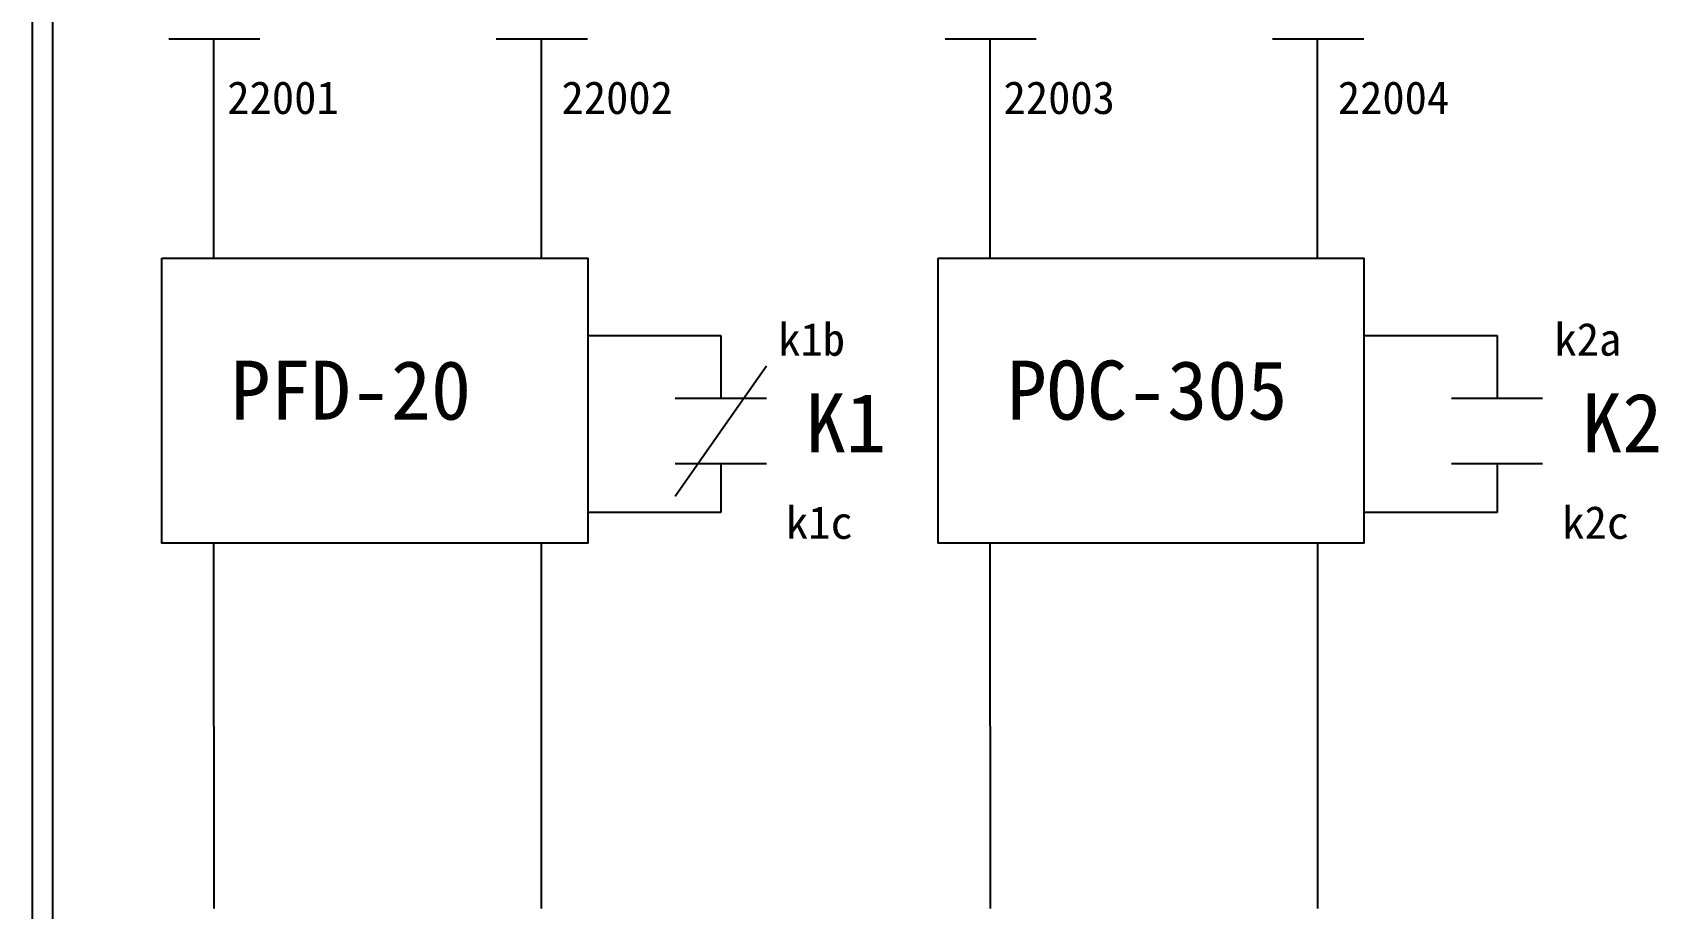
# Model space of a CAD drawing. Extents: x 10 to 297, y 3 to 207.
# Drawn here: x 10 to 109.3, y 57.4 to 110.9 of the extents above; entities that cross this region are included whole.
import ezdxf

# ---------------------------------------------------------------- set-up
doc = ezdxf.new("R2010")
doc.units = 0
doc.layers.get('0').update_dxf_attribs({"linetype": 'CONTINUOUS'})
doc.layers.add('圖框層', color=7, linetype='CONTINUOUS')
doc.layers.add('標尺寸層', color=3, linetype='CONTINUOUS')
doc.styles.add('STSL', font='kaiu.ttf')

msp = doc.modelspace()

# ---------------------------------------------------------------- linework, layer by layer
for p, q in [((21.048, 110.495), (21.048, 104.633)), ((41.048, 110.495), (41.048, 104.633)), ((68.447, 110.495), (68.447, 104.633)), ((88.447, 110.495), (88.447, 104.633)), ((21.048, 104.633), (21.051, 97.1)), ((41.048, 104.633), (41.051, 97.1)), ((68.447, 104.633), (68.45, 97.1)), ((88.447, 104.633), (88.45, 97.1)), ((21.057, 79.723), (21.066, 57.432)), ((41.057, 79.723), (41.066, 57.432)), ((68.456, 79.723), (68.465, 57.432)), ((88.456, 79.723), (88.465, 57.432))]:
    msp.add_line(p, q)
at = {"layer": '圖框層', "color": 7}
for p, q in [((10, 3), (10, 206.969)), ((11.25, 4.25), (11.25, 205.719))]:
    msp.add_line(p, q, dxfattribs=at)
at = {"layer": '標尺寸層', "color": 7}
for p, q in [((18.319, 110.495), (23.887, 110.495)), ((21.048, 110.495), (21.048, 104.633)), ((38.319, 110.495), (43.887, 110.495)), ((65.719, 110.495), (71.286, 110.495)), ((68.447, 110.495), (68.447, 104.633)), ((85.719, 110.495), (91.286, 110.495)), ((43.954, 92.384), (52.024, 92.384)), ((52.024, 92.384), (52.024, 88.553)), ((91.353, 92.384), (99.424, 92.384)), ((99.424, 92.384), (99.424, 88.553)), ((52.024, 86.566), (54.808, 90.539)), ((49.24, 88.553), (54.808, 88.553)), ((52.024, 88.553), (54.808, 88.553)), ((96.64, 88.553), (102.207, 88.553)), ((99.424, 88.553), (102.207, 88.553)), ((49.24, 82.593), (52.024, 86.566)), ((49.24, 84.58), (54.808, 84.58)), ((49.24, 84.58), (52.024, 84.58)), ((52.024, 84.58), (52.024, 81.59)), ((96.64, 84.58), (102.207, 84.58)), ((96.64, 84.58), (99.424, 84.58)), ((99.424, 84.58), (99.424, 81.59)), ((52.024, 81.59), (43.898, 81.59)), ((99.424, 81.59), (91.297, 81.59))]:
    msp.add_line(p, q, dxfattribs=at)
for points in [[(17.906, 97.1), (43.898, 97.1), (43.898, 79.723), (17.906, 79.723)], [(65.305, 97.1), (91.297, 97.1), (91.297, 79.723), (65.305, 79.723)]]:
    msp.add_lwpolyline(points, close=True, dxfattribs=at)

# ---------------------------------------------------------------- texts
at = {"layer": '圖框層', "color": 4, "style": 'STSL'}
for s, height, p in [('22001', 2, (21.892, 105.899)), ('22002', 2, (42.3, 105.899)), ('22003', 2, (69.291, 105.899)), ('22004', 2, (89.7, 105.899)), ('k1b', 2, (55.529, 91.157)), ('k2a', 2, (102.928, 91.157)), ('PFD-20', 3.6, (22.086, 87.254)), ('POC-305', 3.6, (69.485, 87.254)), ('K1', 3.6, (57.218, 85.265)), ('K2', 3.6, (104.618, 85.265)), ('k1c', 2, (56.005, 79.983)), ('k2c', 2, (103.405, 79.983))]:
    msp.add_text(s, height=height, dxfattribs=at).set_placement(p)

doc.saveas('drawing.dxf')
